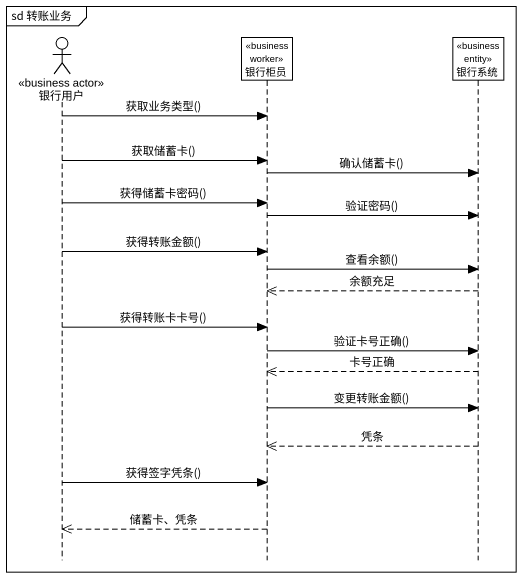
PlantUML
@startuml
mainframe sd 转账业务
hide footbox
actor 银行用户 <<business actor>>
participant 银行柜员 <<business worker>>
participant 银行系统 <<business entity>>

银行用户 -> 银行柜员 : 获取业务类型()
银行用户 -> 银行柜员 : 获取储蓄卡()
银行柜员 -> 银行系统 : 确认储蓄卡()
银行用户 -> 银行柜员 : 获得储蓄卡密码()
银行柜员 -> 银行系统 : 验证密码()
银行用户 -> 银行柜员 : 获得转账金额()
银行柜员 -> 银行系统 : 查看余额()
银行系统 -->> 银行柜员 : 余额充足
银行用户 -> 银行柜员 : 获得转账卡卡号()
银行柜员 -> 银行系统 : 验证卡号正确()
银行系统 -->> 银行柜员 : 卡号正确
银行柜员 -> 银行系统 : 变更转账金额()
银行系统 -->> 银行柜员 : 凭条
银行用户 -> 银行柜员 : 获得签字凭条()
银行柜员 -->> 银行用户 : 储蓄卡、凭条
@enduml
